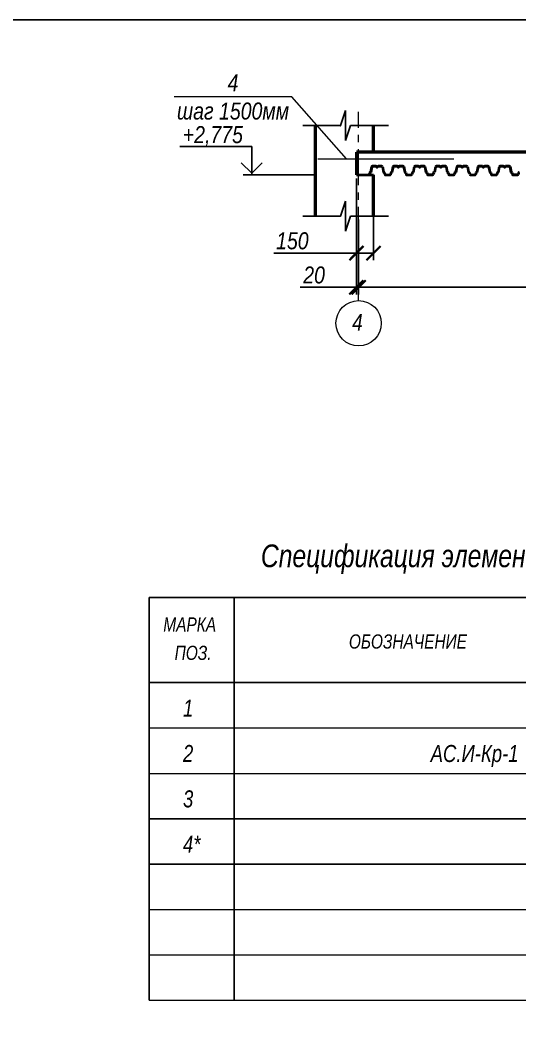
# Model space of a CAD drawing. Header units: millimetres. Extents: x 1582001 to 3303937, y 226471 to 491235.
# Drawn here: x 1728721 to 1737525, y 302864 to 320445 of the extents above; entities that cross this region are included whole.
import ezdxf

# ---------------------------------------------------------------- set-up
doc = ezdxf.new("R2010")
doc.units = ezdxf.units.MM
doc.linetypes.add('CENTER', pattern=[50.8, 31.75, -6.35, 6.35, -6.35])
doc.layers.get('Defpoints').update_dxf_attribs({"color": 255, "lineweight": 30})
for name, color, linetype in [('00', 15, 'Continuous'), ('6', 7, 'Continuous'), ('Spezifikazia', 250, 'Continuous'), ('Формуляр', 138, 'Continuous')]:
    doc.layers.add(name, color=color, linetype=linetype)
for name, color, linetype, lineweight in [('A-Wall-G', 22, 'Continuous', 50), ('Оси', 251, 'CENTER', 9), ('перекрытия', 7, 'Continuous', 40), ('Размеры', 7, 'Continuous', 18), ('Штриховки', 251, 'Continuous', 20)]:
    doc.layers.add(name, color=color, linetype=linetype, lineweight=lineweight)
doc.styles.add('GOST 2.304', font='ARIALNI.TTF', dxfattribs={"width": 0.98, "height": 300})
doc.styles.get("Standard").update_dxf_attribs({"font": 'ARIALNI.TTF', "height": 300})
doc.styles.add('STYLE1', font='ARIALNI.TTF', dxfattribs={"height": 300})
doc.styles.add('Текст', font='ARIALNI.TTF')
doc.dimstyles.new('х2', dxfattribs={"dimscale": 100, "dimtxt": 2.5, "dimasz": 2.5, "dimexe": 1.25, "dimexo": 0.625, "dimtad": 1, "dimdec": 0, "dimlfac": 0.5, "dimtxsty": 'Standard', "dimblk": 'ARCHTICK', "dimcen": 2.5, "dimadec": 0, "dimazin": 0, "dimtfac": 1, "dimtdec": 0, "dimtmove": 0, "dimatfit": 3, "dimfxl": 0, "dimarcsym": 0})

# ---------------------------------------------------------------- blocks, each defined once
blk = doc.blocks.new('1')
at = {"layer": 'перекрытия', "lineweight": 40, "ltscale": 100}
for p, q in [((0, 2), (80, 2)), ((95, 34), (90, 10)), ((97, 34), (92, 10)), ((107, 42), (105, 42)), ((107, 40), (105, 40)), ((132, 142), (114, 47)), ((134, 142), (115, 46)), ((210, 152), (144, 152)), ((210, 150), (144, 150)), ((230, 138), (226, 138)), ((230, 136), (226, 136)), ((311, 152), (246, 152)), ((311, 150), (246, 150)), ((321, 142), (340, 46)), ((323, 142), (342, 47)), ((348, 42), (351, 42)), ((348, 40), (351, 40)), ((359, 34), (363, 10)), ((360, 34), (365, 10)), ((375, 2), (455, 2)), ((375, 0), (455, 0)), ((470, 34), (465, 10)), ((470, 34), (465, 10)), ((472, 34), (467, 10)), ((472, 34), (467, 10)), ((482, 42), (480, 42)), ((482, 42), (480, 42)), ((482, 40), (480, 40)), ((482, 40), (480, 40)), ((507, 142), (489, 47)), ((509, 142), (490, 46)), ((585, 152), (519, 152)), ((585, 150), (519, 150)), ((605, 138), (601, 138)), ((605, 136), (601, 136)), ((686, 152), (621, 152)), ((686, 150), (621, 150)), ((696, 142), (715, 46)), ((698, 142), (717, 47)), ((723, 42), (726, 42)), ((723, 40), (726, 40)), ((734, 34), (738, 10)), ((735, 34), (740, 10)), ((750, 2), (830, 2)), ((750, 0), (830, 0))]:
    blk.add_line(p, q, dxfattribs=at)
for centre, radius, start, end in [((80, 12), 12, 270, 348.8738), ((80, 12), 10.2, 270, 348.8738), ((105, 32), 9.8, 90, 168.8738), ((105, 32), 8, 90, 168.8738), ((107, 48), 6.2, 270, 348.8738), ((107, 48), 8, 270, 348.8738), ((144, 140), 11.8, 90, 168.8738), ((144, 140), 10, 90, 168.8738), ((210, 142), 9.8, 7.1808, 90), ((210, 142), 8, 7.1808, 90), ((226, 144), 8, 187.1808, 270), ((226, 144), 6.2, 187.1808, 270), ((230, 144), 8, 270, 352.8192), ((230, 144), 6.2, 270, 352.8192), ((246, 142), 9.8, 90, 172.8192), ((246, 142), 8, 90, 172.8192), ((311, 140), 11.8, 11.1262, 90), ((311, 140), 10, 11.1262, 90), ((348, 48), 8, 191.1262, 270), ((348, 48), 6.2, 191.1262, 270), ((351, 32), 9.8, 11.1262, 90), ((351, 32), 8, 11.1262, 90), ((375, 12), 12, 191.1262, 270), ((375, 12), 10.2, 191.1262, 270), ((455, 12), 12, 270, 348.8738), ((455, 12), 10.2, 270, 348.8738), ((455, 12), 12, 270, 348.8738), ((455, 12), 10.2, 270, 348.8738), ((480, 32), 9.8, 90, 168.8738), ((480, 32), 9.8, 90, 168.8738), ((480, 32), 8, 90, 168.8738), ((480, 32), 8, 90, 168.8738), ((482, 48), 6.2, 270, 348.8738), ((482, 48), 6.2, 270, 348.8738), ((482, 48), 8, 270, 348.8738), ((482, 48), 8, 270, 348.8738), ((519, 140), 11.8, 90, 168.8738), ((519, 140), 10, 90, 168.8738), ((585, 142), 9.8, 7.1808, 90), ((585, 142), 8, 7.1808, 90), ((601, 144), 8, 187.1808, 270), ((601, 144), 6.2, 187.1808, 270), ((605, 144), 8, 270, 352.8192), ((605, 144), 6.2, 270, 352.8192), ((621, 142), 9.8, 90, 172.8192), ((621, 142), 8, 90, 172.8192), ((686, 140), 11.8, 11.1262, 90), ((686, 140), 10, 11.1262, 90), ((723, 48), 8, 191.1262, 270), ((723, 48), 6.2, 191.1262, 270), ((726, 32), 9.8, 11.1262, 90), ((726, 32), 8, 11.1262, 90), ((750, 12), 12, 191.1262, 270), ((750, 12), 10.2, 191.1262, 270)]:
    blk.add_arc(centre, radius, start, end, dxfattribs=at)
blk = doc.blocks.new('_ArchTick')
at = {"color": 0, "linetype": 'ByBlock', "const_width": 0.15}
blk.add_lwpolyline([(-0.5, -0.5), (0.5, 0.5)], dxfattribs=at)
blk = doc.blocks.new('*D1988')
at = {"layer": 'Defpoints', "color": 0, "lineweight": -3, "ltscale": 100, "transparency": 16777216}
for p in [(1734655, 316525), (1734695, 316124), (1734655, 315731)]:
    blk.add_point(p, dxfattribs=at)
at = {"layer": 'Размеры', "color": 0, "lineweight": -2, "ltscale": 100, "transparency": 16777216}
for p, q in [((1734655, 316463), (1734655, 315606)), ((1734695, 316062), (1734695, 315606)), ((1734655, 315731), (1733665, 315731)), ((1734695, 315731), (1734655, 315731)), ((1734695, 315731), (1734945, 315731))]:
    blk.add_line(p, q, dxfattribs=at)
at = {"layer": 'Размеры', "color": 0, "lineweight": -2, "ltscale": 100, "transparency": 16777216, "xscale": 250, "yscale": 250, "zscale": 250}
blk.add_blockref('_ArchTick', (1734655, 315731), dxfattribs=at)
at = {"layer": 'Размеры', "color": 0, "lineweight": -2, "ltscale": 100, "transparency": 16777216, "xscale": 250, "yscale": 250, "zscale": 250, "rotation": 180}
blk.add_blockref('_ArchTick', (1734695, 315731), dxfattribs=at)
at = {"layer": 'Размеры', "color": 0, "ltscale": 100, "transparency": 16777216, "insert": (1733910, 315946), "char_height": 300, "attachment_point": 5}
blk.add_mtext('20', dxfattribs=at)
blk = doc.blocks.new('*D1989')
at = {"layer": 'Defpoints', "color": 0, "lineweight": -3, "ltscale": 100, "transparency": 16777216}
for p in [(1734655, 317713), (1734955, 317713), (1734655, 316333)]:
    blk.add_point(p, dxfattribs=at)
at = {"layer": 'Размеры', "color": 0, "lineweight": -2, "ltscale": 100, "transparency": 16777216}
for p, q in [((1734655, 317650), (1734655, 316208)), ((1734955, 317650), (1734955, 316208)), ((1734655, 316333), (1733201, 316333)), ((1734955, 316333), (1734655, 316333))]:
    blk.add_line(p, q, dxfattribs=at)
at = {"layer": 'Размеры', "color": 0, "lineweight": -2, "ltscale": 100, "transparency": 16777216, "xscale": 250, "yscale": 250, "zscale": 250, "rotation": 180}
blk.add_blockref('_ArchTick', (1734655, 316333), dxfattribs=at)
at = {"layer": 'Размеры', "color": 0, "lineweight": -2, "ltscale": 100, "transparency": 16777216, "xscale": 250, "yscale": 250, "zscale": 250}
blk.add_blockref('_ArchTick', (1734955, 316333), dxfattribs=at)
at = {"layer": 'Размеры', "color": 0, "ltscale": 100, "transparency": 16777216, "insert": (1733526, 316549), "char_height": 300, "attachment_point": 5}
blk.add_mtext('150', dxfattribs=at)
blk = doc.blocks.new('*D2045')
at = {"layer": 'Defpoints', "color": 0, "lineweight": -3, "ltscale": 100, "transparency": 16777216}
for p in [(1734695, 316986), (1744835, 315929), (1744835, 315731)]:
    blk.add_point(p, dxfattribs=at)
at = {"layer": 'Размеры', "color": 0, "lineweight": -2, "ltscale": 100, "transparency": 16777216}
for p, q in [((1734695, 316924), (1734695, 315606)), ((1744835, 315867), (1744835, 315606)), ((1734695, 315731), (1744835, 315731))]:
    blk.add_line(p, q, dxfattribs=at)
at = {"layer": 'Размеры', "color": 0, "lineweight": -2, "ltscale": 100, "transparency": 16777216, "xscale": 250, "yscale": 250, "zscale": 250, "rotation": 180}
blk.add_blockref('_ArchTick', (1734695, 315731), dxfattribs=at)
at = {"layer": 'Размеры', "color": 0, "lineweight": -2, "ltscale": 100, "transparency": 16777216, "xscale": 250, "yscale": 250, "zscale": 250}
blk.add_blockref('_ArchTick', (1744835, 315731), dxfattribs=at)
at = {"layer": 'Размеры', "color": 0, "ltscale": 100, "transparency": 16777216, "insert": (1739765, 315946), "char_height": 300, "attachment_point": 5}
blk.add_mtext('5000', dxfattribs=at)

msp = doc.modelspace()

# ---------------------------------------------------------------- linework, layer by layer
at = {"layer": '00', "color": 15, "linetype": 'Continuous'}
for p, q in [((1734463.2, 318847.7), (1734374.7, 318582.4)), ((1734463.2, 318317), (1734463.2, 318847.7)), ((1734374.7, 318582.4), (1733710.5, 318582.4)), ((1734551.6, 318582.4), (1734463.2, 318317)), ((1735224.2, 318582.4), (1734551.6, 318582.4)), ((1734463.2, 317251.8), (1734374.7, 316986.4)), ((1734463.2, 316721.1), (1734463.2, 317251.8)), ((1734374.7, 316986.4), (1733710.5, 316986.4)), ((1734551.6, 316986.4), (1734463.2, 316721.1)), ((1735224.2, 316986.4), (1734551.6, 316986.4))]:
    msp.add_line(p, q, dxfattribs=at)
at = {"layer": '6', "color": 12}
for p in [(1734374.7, 318582.4), (1734374.7, 316986.4)]:
    msp.add_point(p, dxfattribs=at)
at = {"layer": 'A-Wall-G', "color": 0, "ltscale": 100}
for p, q in [((1733935.3, 316986.4), (1733935.3, 318582.4)), ((1734955.3, 318112.8), (1734955.3, 318582.4)), ((1734655.3, 318112.8), (1734655.3, 317712.8)), ((1739707.9, 318112.8), (1734655.3, 318112.8)), ((1734955.3, 316986.4), (1734955.3, 317712.8))]:
    msp.add_line(p, q, dxfattribs=at)
at = {"layer": 'Spezifikazia', "ltscale": 500}
for p, q in [((1731000.6, 310261), (1731000.6, 303161)), ((1731000.6, 310261), (1749500.6, 310261)), ((1732500.6, 310261), (1732500.6, 303161)), ((1731000.6, 308761), (1749500.6, 308761))]:
    msp.add_line(p, q, dxfattribs=at)
at = {"layer": 'Spezifikazia', "lineweight": 18, "ltscale": 500}
for p, q in [((1731000.6, 307961), (1749500.6, 307961)), ((1731000.6, 307161), (1749500.6, 307161)), ((1731000.6, 304761), (1749500.6, 304761)), ((1731000.6, 303961), (1749500.6, 303961)), ((1731000.6, 303161), (1749500.6, 303161))]:
    msp.add_line(p, q, dxfattribs=at)
at = {"layer": 'Spezifikazia'}
for p, q in [((1731000.6, 306361), (1749500.6, 306361)), ((1731000.6, 305561), (1749500.6, 305561)), ((1731000.6, 305561), (1749500.6, 305561))]:
    msp.add_line(p, q, dxfattribs=at)
at = {"layer": 'Оси', "ltscale": 20}
msp.add_line((1734695.3, 315496.8), (1734695.3, 318824.7), dxfattribs=at)
at = {"layer": 'Оси', "linetype": 'Continuous'}
msp.add_circle((1734695.3, 315096.8), 400, dxfattribs=at)
at = {"layer": 'перекрытия', "lineweight": 40, "ltscale": 100}
for p, q in [((1735002.4, 317864.6), (1734936.6, 317864.6)), ((1735104.1, 317864.6), (1735038.4, 317864.6)), ((1735377.4, 317864.6), (1735311.6, 317864.6)), ((1735479.1, 317864.6), (1735413.4, 317864.6)), ((1735752.4, 317864.6), (1735686.6, 317864.6)), ((1735854.1, 317864.6), (1735788.4, 317864.6)), ((1736127.4, 317864.6), (1736061.6, 317864.6)), ((1736229.1, 317864.6), (1736163.4, 317864.6)), ((1737252.4, 317864.6), (1737186.6, 317864.6)), ((1737354.1, 317864.6), (1737288.4, 317864.6)), ((1734655.3, 317712.8), (1734955.3, 317712.8)), ((1734792.7, 317714.6), (1734873, 317714.6)), ((1734792.7, 317712.8), (1734873, 317712.8)), ((1734887.7, 317746.7), (1734883, 317722.9)), ((1734887.7, 317746.7), (1734883, 317722.9)), ((1734889.5, 317746.4), (1734884.8, 317722.5)), ((1734889.5, 317746.4), (1734884.8, 317722.5)), ((1734900.2, 317754.6), (1734897.3, 317754.6)), ((1734900.2, 317754.6), (1734897.3, 317754.6)), ((1734900.2, 317752.8), (1734897.3, 317752.8)), ((1734900.2, 317752.8), (1734897.3, 317752.8)), ((1734925, 317855.1), (1734906.2, 317759.6)), ((1734926.8, 317854.7), (1734908, 317759.3)), ((1735002.4, 317862.8), (1734936.6, 317862.8)), ((1735022.5, 317850.6), (1735018.2, 317850.6)), ((1735022.5, 317848.8), (1735018.2, 317848.8)), ((1735104.1, 317862.8), (1735038.4, 317862.8)), ((1735114, 317854.7), (1735132.7, 317759.3)), ((1735115.7, 317855.1), (1735134.5, 317759.6)), ((1735140.6, 317754.6), (1735143.4, 317754.6)), ((1735140.6, 317752.8), (1735143.4, 317752.8)), ((1735151.3, 317746.4), (1735156, 317722.5)), ((1735153, 317746.7), (1735157.7, 317722.9)), ((1735167.7, 317714.6), (1735248, 317714.6)), ((1735167.7, 317712.8), (1735248, 317712.8)), ((1735262.7, 317746.7), (1735258, 317722.9)), ((1735262.7, 317746.7), (1735258, 317722.9)), ((1735264.5, 317746.4), (1735259.8, 317722.5)), ((1735264.5, 317746.4), (1735259.8, 317722.5)), ((1735275.2, 317754.6), (1735272.3, 317754.6)), ((1735275.2, 317754.6), (1735272.3, 317754.6)), ((1735275.2, 317752.8), (1735272.3, 317752.8)), ((1735275.2, 317752.8), (1735272.3, 317752.8)), ((1735300, 317855.1), (1735281.2, 317759.6)), ((1735301.8, 317854.7), (1735283, 317759.3)), ((1735377.4, 317862.8), (1735311.6, 317862.8)), ((1735397.5, 317850.6), (1735393.2, 317850.6)), ((1735397.5, 317848.8), (1735393.2, 317848.8)), ((1735479.1, 317862.8), (1735413.4, 317862.8)), ((1735489, 317854.7), (1735507.7, 317759.3)), ((1735490.7, 317855.1), (1735509.5, 317759.6)), ((1735515.6, 317754.6), (1735518.4, 317754.6)), ((1735515.6, 317752.8), (1735518.4, 317752.8)), ((1735526.3, 317746.4), (1735531, 317722.5)), ((1735528, 317746.7), (1735532.7, 317722.9)), ((1735530.5, 317724.8), (1735531, 317722.5)), ((1735532.3, 317725.2), (1735532.7, 317722.9)), ((1735542.7, 317714.6), (1735623, 317714.6)), ((1735542.7, 317712.8), (1735623, 317712.8)), ((1735637.7, 317746.7), (1735633, 317722.9)), ((1735637.7, 317746.7), (1735633, 317722.9)), ((1735639.5, 317746.4), (1735634.8, 317722.5)), ((1735639.5, 317746.4), (1735634.8, 317722.5)), ((1735650.2, 317754.6), (1735647.3, 317754.6)), ((1735650.2, 317754.6), (1735647.3, 317754.6)), ((1735650.2, 317752.8), (1735647.3, 317752.8)), ((1735650.2, 317752.8), (1735647.3, 317752.8)), ((1735675, 317855.1), (1735656.2, 317759.6)), ((1735676.8, 317854.7), (1735658, 317759.3)), ((1735752.4, 317862.8), (1735686.6, 317862.8)), ((1735772.5, 317850.6), (1735768.2, 317850.6)), ((1735772.5, 317848.8), (1735768.2, 317848.8)), ((1735854.1, 317862.8), (1735788.4, 317862.8)), ((1735864, 317854.7), (1735882.7, 317759.3)), ((1735865.7, 317855.1), (1735884.5, 317759.6)), ((1735890.6, 317754.6), (1735893.4, 317754.6)), ((1735890.6, 317752.8), (1735893.4, 317752.8)), ((1735901.3, 317746.4), (1735906, 317722.5)), ((1735903, 317746.7), (1735907.7, 317722.9)), ((1735905.5, 317724.8), (1735906, 317722.5)), ((1735907.3, 317725.2), (1735907.7, 317722.9)), ((1735917.7, 317714.6), (1735998, 317714.6)), ((1735998, 317714.6), (1735917.7, 317714.6)), ((1735917.7, 317712.8), (1735998, 317712.8)), ((1735998, 317712.8), (1735917.7, 317712.8)), ((1736012.7, 317746.7), (1736008, 317722.9)), ((1736014.5, 317746.4), (1736009.8, 317722.5)), ((1736025.2, 317754.6), (1736022.3, 317754.6)), ((1736025.2, 317752.8), (1736022.3, 317752.8)), ((1736050, 317855.1), (1736031.2, 317759.6)), ((1736051.8, 317854.7), (1736033, 317759.3)), ((1736127.4, 317862.8), (1736061.6, 317862.8)), ((1736147.5, 317850.6), (1736143.2, 317850.6)), ((1736147.5, 317848.8), (1736143.2, 317848.8)), ((1736229.1, 317862.8), (1736163.4, 317862.8)), ((1736239, 317854.7), (1736257.7, 317759.3)), ((1736240.7, 317855.1), (1736259.5, 317759.6)), ((1736265.6, 317754.6), (1736268.4, 317754.6)), ((1736265.6, 317752.8), (1736268.4, 317752.8)), ((1736276.3, 317746.4), (1736281, 317722.5)), ((1736278, 317746.7), (1736282.7, 317722.9)), ((1736292.7, 317712.8), (1736373, 317712.8)), ((1737137.7, 317746.7), (1737133, 317722.9)), ((1737137.7, 317746.7), (1737133, 317722.9)), ((1737139.5, 317746.4), (1737134.8, 317722.5)), ((1737139.5, 317746.4), (1737134.8, 317722.5)), ((1737150.2, 317754.6), (1737147.3, 317754.6)), ((1737150.2, 317754.6), (1737147.3, 317754.6)), ((1737150.2, 317752.8), (1737147.3, 317752.8)), ((1737150.2, 317752.8), (1737147.3, 317752.8)), ((1737175, 317855.1), (1737156.2, 317759.6)), ((1737176.8, 317854.7), (1737158, 317759.3)), ((1737252.4, 317862.8), (1737186.6, 317862.8)), ((1737272.5, 317850.6), (1737268.2, 317850.6)), ((1737272.5, 317848.8), (1737268.2, 317848.8)), ((1737354.1, 317862.8), (1737288.4, 317862.8)), ((1737364, 317854.7), (1737382.7, 317759.3)), ((1737365.7, 317855.1), (1737384.5, 317759.6)), ((1737390.6, 317754.6), (1737393.4, 317754.6)), ((1737390.6, 317752.8), (1737393.4, 317752.8)), ((1737401.3, 317746.4), (1737406, 317722.5)), ((1737403, 317746.7), (1737407.7, 317722.9)), ((1737405.5, 317724.8), (1737406, 317722.5)), ((1737407.3, 317725.2), (1737407.7, 317722.9)), ((1737417.7, 317714.6), (1737498, 317714.6)), ((1737498, 317714.6), (1737417.7, 317714.6)), ((1737417.7, 317712.8), (1737498, 317712.8)), ((1737498, 317712.8), (1737417.7, 317712.8)), ((1737512.7, 317746.7), (1737508, 317722.9)), ((1737514.5, 317746.4), (1737509.8, 317722.5)), ((1737525.2, 317754.6), (1737522.3, 317754.6)), ((1737525.2, 317752.8), (1737522.3, 317752.8))]:
    msp.add_line(p, q, dxfattribs=at)
for centre, radius, start, end in [((1734936.6, 317852.8), 11.8, 90, 168.87383), ((1735002.4, 317854.8), 9.8, 7.18076, 90), ((1735038.4, 317854.8), 9.8, 90, 172.81924), ((1735104.1, 317852.8), 11.8, 11.12617, 90), ((1735311.6, 317852.8), 11.8, 90, 168.87383), ((1735377.4, 317854.8), 9.8, 7.18076, 90), ((1735413.4, 317854.8), 9.8, 90, 172.81924), ((1735479.1, 317852.8), 11.8, 11.12617, 90), ((1735686.6, 317852.8), 11.8, 90, 168.87383), ((1735752.4, 317854.8), 9.8, 7.18076, 90), ((1735788.4, 317854.8), 9.8, 90, 172.81924), ((1735854.1, 317852.8), 11.8, 11.12617, 90), ((1736061.6, 317852.8), 11.8, 90, 168.87383), ((1736127.4, 317854.8), 9.8, 7.18076, 90), ((1736163.4, 317854.8), 9.8, 90, 172.81924), ((1736229.1, 317852.8), 11.8, 11.12617, 90), ((1737186.6, 317852.8), 11.8, 90, 168.87383), ((1737252.4, 317854.8), 9.8, 7.18076, 90), ((1737288.4, 317854.8), 9.8, 90, 172.81924), ((1737354.1, 317852.8), 11.8, 11.12617, 90), ((1734873, 317724.8), 10.2, 270, 348.87383), ((1734873, 317724.8), 10.2, 270, 348.87383), ((1734873, 317724.8), 12, 270, 348.87383), ((1734873, 317724.8), 12, 270, 348.87383), ((1734897.3, 317744.8), 9.8, 90, 168.87383), ((1734897.3, 317744.8), 9.8, 90, 168.87383), ((1734897.3, 317744.8), 8, 90, 168.87383), ((1734897.3, 317744.8), 8, 90, 168.87383), ((1734900.2, 317760.8), 6.2, 270, 348.87383), ((1734900.2, 317760.8), 6.2, 270, 348.87383), ((1734900.2, 317760.8), 8, 270, 348.87383), ((1734900.2, 317760.8), 8, 270, 348.87383), ((1734936.6, 317852.8), 10, 90, 168.87383), ((1735002.4, 317854.8), 8, 7.18076, 90), ((1735018.2, 317856.8), 8, 187.18076, 270), ((1735018.2, 317856.8), 6.2, 187.18076, 270), ((1735022.5, 317856.8), 6.2, 270, 352.81924), ((1735022.5, 317856.8), 8, 270, 352.81924), ((1735038.4, 317854.8), 8, 90, 172.81924), ((1735104.1, 317852.8), 10, 11.12617, 90), ((1735140.6, 317760.8), 8, 191.12617, 270), ((1735140.6, 317760.8), 6.2, 191.12617, 270), ((1735143.4, 317744.8), 9.8, 11.12617, 90), ((1735143.4, 317744.8), 8, 11.12617, 90), ((1735167.7, 317724.8), 12, 191.12617, 270), ((1735167.7, 317724.8), 10.2, 191.12617, 270), ((1735248, 317724.8), 10.2, 270, 348.87383), ((1735248, 317724.8), 10.2, 270, 348.87383), ((1735248, 317724.8), 12, 270, 348.87383), ((1735248, 317724.8), 12, 270, 348.87383), ((1735272.3, 317744.8), 9.8, 90, 168.87383), ((1735272.3, 317744.8), 9.8, 90, 168.87383), ((1735272.3, 317744.8), 8, 90, 168.87383), ((1735272.3, 317744.8), 8, 90, 168.87383), ((1735275.2, 317760.8), 6.2, 270, 348.87383), ((1735275.2, 317760.8), 6.2, 270, 348.87383), ((1735275.2, 317760.8), 8, 270, 348.87383), ((1735275.2, 317760.8), 8, 270, 348.87383), ((1735311.6, 317852.8), 10, 90, 168.87383), ((1735377.4, 317854.8), 8, 7.18076, 90), ((1735393.2, 317856.8), 8, 187.18076, 270), ((1735393.2, 317856.8), 6.2, 187.18076, 270), ((1735397.5, 317856.8), 6.2, 270, 352.81924), ((1735397.5, 317856.8), 8, 270, 352.81924), ((1735413.4, 317854.8), 8, 90, 172.81924), ((1735479.1, 317852.8), 10, 11.12617, 90), ((1735515.6, 317760.8), 8, 191.12617, 270), ((1735515.6, 317760.8), 6.2, 191.12617, 270), ((1735518.4, 317744.8), 9.8, 11.12617, 90), ((1735518.4, 317744.8), 8, 11.12617, 90), ((1735542.7, 317724.8), 12, 191.12617, 270), ((1735542.7, 317724.8), 12, 191.12617, 270), ((1735542.7, 317724.8), 10.2, 191.12617, 270), ((1735542.7, 317724.8), 10.2, 191.12617, 270), ((1735623, 317724.8), 10.2, 270, 348.87383), ((1735623, 317724.8), 10.2, 270, 348.87383), ((1735623, 317724.8), 12, 270, 348.87383), ((1735623, 317724.8), 12, 270, 348.87383), ((1735647.3, 317744.8), 9.8, 90, 168.87383), ((1735647.3, 317744.8), 9.8, 90, 168.87383), ((1735647.3, 317744.8), 8, 90, 168.87383), ((1735647.3, 317744.8), 8, 90, 168.87383), ((1735650.2, 317760.8), 6.2, 270, 348.87383), ((1735650.2, 317760.8), 6.2, 270, 348.87383), ((1735650.2, 317760.8), 8, 270, 348.87383), ((1735650.2, 317760.8), 8, 270, 348.87383), ((1735686.6, 317852.8), 10, 90, 168.87383), ((1735752.4, 317854.8), 8, 7.18076, 90), ((1735768.2, 317856.8), 8, 187.18076, 270), ((1735768.2, 317856.8), 6.2, 187.18076, 270), ((1735772.5, 317856.8), 6.2, 270, 352.81924), ((1735772.5, 317856.8), 8, 270, 352.81924), ((1735788.4, 317854.8), 8, 90, 172.81924), ((1735854.1, 317852.8), 10, 11.12617, 90), ((1735890.6, 317760.8), 8, 191.12617, 270), ((1735890.6, 317760.8), 6.2, 191.12617, 270), ((1735893.4, 317744.8), 9.8, 11.12617, 90), ((1735893.4, 317744.8), 8, 11.12617, 90), ((1735917.7, 317724.8), 12, 191.12617, 270), ((1735917.7, 317724.8), 12, 191.12617, 270), ((1735917.7, 317724.8), 10.2, 191.12617, 270), ((1735917.7, 317724.8), 10.2, 191.12617, 270), ((1735998, 317724.8), 10.2, 270, 348.87383), ((1735998, 317724.8), 10.2, 270, 348.87383), ((1735998, 317724.8), 10.2, 270, 348.87383), ((1735998, 317724.8), 12, 270, 348.87383), ((1735998, 317724.8), 12, 270, 348.87383), ((1735998, 317724.8), 12, 270, 348.87383), ((1736022.3, 317744.8), 9.8, 90, 168.87383), ((1736022.3, 317744.8), 8, 90, 168.87383), ((1736025.2, 317760.8), 6.2, 270, 348.87383), ((1736025.2, 317760.8), 8, 270, 348.87383), ((1736061.6, 317852.8), 10, 90, 168.87383), ((1736127.4, 317854.8), 8, 7.18076, 90), ((1736143.2, 317856.8), 8, 187.18076, 270), ((1736143.2, 317856.8), 6.2, 187.18076, 270), ((1736147.5, 317856.8), 6.2, 270, 352.81924), ((1736147.5, 317856.8), 8, 270, 352.81924), ((1736163.4, 317854.8), 8, 90, 172.81924), ((1736229.1, 317852.8), 10, 11.12617, 90), ((1736265.6, 317760.8), 8, 191.12617, 270), ((1736265.6, 317760.8), 6.2, 191.12617, 270), ((1736268.4, 317744.8), 9.8, 11.12617, 90), ((1736268.4, 317744.8), 8, 11.12617, 90), ((1736292.7, 317724.8), 12, 191.12617, 270), ((1736292.7, 317724.8), 10.2, 191.12617, 270), ((1737123, 317724.8), 10.2, 270, 348.87383), ((1737123, 317724.8), 10.2, 270, 348.87383), ((1737123, 317724.8), 12, 270, 348.87383), ((1737123, 317724.8), 12, 270, 348.87383), ((1737147.3, 317744.8), 9.8, 90, 168.87383), ((1737147.3, 317744.8), 9.8, 90, 168.87383), ((1737147.3, 317744.8), 8, 90, 168.87383), ((1737147.3, 317744.8), 8, 90, 168.87383), ((1737150.2, 317760.8), 6.2, 270, 348.87383), ((1737150.2, 317760.8), 6.2, 270, 348.87383), ((1737150.2, 317760.8), 8, 270, 348.87383), ((1737150.2, 317760.8), 8, 270, 348.87383), ((1737186.6, 317852.8), 10, 90, 168.87383), ((1737252.4, 317854.8), 8, 7.18076, 90), ((1737268.2, 317856.8), 8, 187.18076, 270), ((1737268.2, 317856.8), 6.2, 187.18076, 270), ((1737272.5, 317856.8), 6.2, 270, 352.81924), ((1737272.5, 317856.8), 8, 270, 352.81924), ((1737288.4, 317854.8), 8, 90, 172.81924), ((1737354.1, 317852.8), 10, 11.12617, 90), ((1737390.6, 317760.8), 8, 191.12617, 270), ((1737390.6, 317760.8), 6.2, 191.12617, 270), ((1737393.4, 317744.8), 9.8, 11.12617, 90), ((1737393.4, 317744.8), 8, 11.12617, 90), ((1737417.7, 317724.8), 12, 191.12617, 270), ((1737417.7, 317724.8), 12, 191.12617, 270), ((1737417.7, 317724.8), 10.2, 191.12617, 270), ((1737417.7, 317724.8), 10.2, 191.12617, 270), ((1737498, 317724.8), 10.2, 270, 348.87383), ((1737498, 317724.8), 10.2, 270, 348.87383), ((1737498, 317724.8), 10.2, 270, 348.87383), ((1737498, 317724.8), 12, 270, 348.87383), ((1737498, 317724.8), 12, 270, 348.87383), ((1737498, 317724.8), 12, 270, 348.87383), ((1737522.3, 317744.8), 9.8, 90, 168.87383), ((1737522.3, 317744.8), 8, 90, 168.87383)]:
    msp.add_arc(centre, radius, start, end, dxfattribs=at)
at = {"layer": 'Размеры', "lineweight": 9, "ltscale": 100}
for p, q in [((1733518.5, 319088.8), (1731441.1, 319088.8)), ((1734482.5, 317993.3), (1733518.5, 319088.8))]:
    msp.add_line(p, q, dxfattribs=at)
at = {"layer": 'Размеры', "linetype": 'Continuous', "lineweight": 25, "ltscale": 100}
for p, q in [((1732809.7, 318212.8), (1731543.3, 318212.8)), ((1732809.7, 317712.8), (1732809.7, 318212.8)), ((1732623.9, 317927), (1732809.7, 317741.1)), ((1732809.7, 317741.1), (1732995.6, 317927)), ((1733935.3, 317712.8), (1732659.7, 317712.8))]:
    msp.add_line(p, q, dxfattribs=at)
at = {"layer": 'Формуляр', "color": 0}
msp.add_lwpolyline([(1710000.7, 291755.1), (1710000.7, 320444.9), (1749500.6, 320444.9), (1749500.6, 291755.1)], close=True, dxfattribs=at)
at = {"layer": 'Штриховки', "color": 1, "ltscale": 100, "const_width": 20}
msp.add_lwpolyline([(1733975.3, 317993.3), (1736375.7, 317993.3)], dxfattribs=at)

# ---------------------------------------------------------------- block references
at = {"layer": 'Размеры'}
msp.add_blockref('1', (1736292.7, 317712.8), dxfattribs=at)

# ---------------------------------------------------------------- texts
at = {"layer": 'Spezifikazia', "style": 'STYLE1', "width": 0.95}
for s, height, p in [('Спецификация элементов к монолитному перекрытию на отм. +4,125', 400, (1732971.4, 310796.2)), ('МАРКА', 250, (1731250.5, 309661)), ('ОБОЗНАЧЕНИЕ', 250, (1734523.6, 309361)), ('ПОЗ.', 250, (1731450.5, 309161)), ('1', 300, (1731597.2, 308161)), ('2', 300, (1731597.2, 307361)), ('АС.И-Кр-1', 300, (1735965.7, 307361)), ('3', 300, (1731597.2, 306561)), ('3', 300, (1731597.2, 306561)), ('4*', 300, (1731597.2, 305761))]:
    msp.add_text(s, height=height, dxfattribs=at).set_placement(p)
at = {"layer": 'Оси', "linetype": 'Continuous', "ltscale": 100, "insert": (1734581.5, 315113.9), "char_height": 297.2, "attachment_point": 4, "style": 'GOST 2.304'}
msp.add_mtext('4', dxfattribs=at)
at = {"layer": 'Размеры', "lineweight": 9, "ltscale": 100, "style": 'Текст'}
for s, p in [('4', (1732384.3, 319188.8)), ('шаг 1500мм', (1731491.1, 318688.8))]:
    msp.add_text(s, height=300, dxfattribs=at).set_placement(p)
at = {"layer": 'Размеры', "linetype": 'Continuous', "lineweight": 25, "ltscale": 100}
msp.add_text('+2,775', height=300, dxfattribs=at).set_placement((1731593.3, 318272.8))

# ---------------------------------------------------------------- dimensions: what is measured, and where the dimension line sits
at = {"layer": 'Размеры', "ltscale": 100}
dim = msp.add_linear_dim(base=(1734655.3, 316333.4), p1=(1734955.3, 317712.8), p2=(1734655.3, 317712.8), dimstyle='х2', override={"dimlfac": 0.5, "dimtxsty": 'Standard', "dimblk1": 'ArchTick', "dimblk2": 'ArchTick', "dimsah": 1, "dimtmove": 0, "dimtolj": 0}, dxfattribs=at)
dim.commit()
dim.dimension.update_dxf_attribs({"geometry": '*D1989', "text_midpoint": (1733526.5, 316333.4), "dimtype": 160})
dim = msp.add_linear_dim(base=(1744835.3, 315730.7), p1=(1734695.3, 316986.4), p2=(1744835.3, 315929.3), text='5000', dimstyle='х2', override={"dimlfac": 0.5, "dimtxsty": 'Standard', "dimblk1": 'ArchTick', "dimblk2": 'ArchTick', "dimsah": 1, "dimtmove": 0, "dimtolj": 0}, dxfattribs=at)
dim.commit()
dim.dimension.update_dxf_attribs({"geometry": '*D2045', "text_midpoint": (1739765.3, 315946.4)})
dim = msp.add_linear_dim(base=(1734655.3, 315730.7), p1=(1734695.3, 316124.3), p2=(1734655.3, 316525.1), dimstyle='х2', override={"dimlfac": 0.5, "dimtxsty": 'Standard', "dimblk1": 'ArchTick', "dimblk2": 'ArchTick', "dimsah": 1, "dimtmove": 0, "dimtolj": 0}, dxfattribs=at)
dim.commit()
dim.dimension.update_dxf_attribs({"geometry": '*D1988', "text_midpoint": (1733910.2, 315946.4)})

doc.saveas('drawing.dxf')
